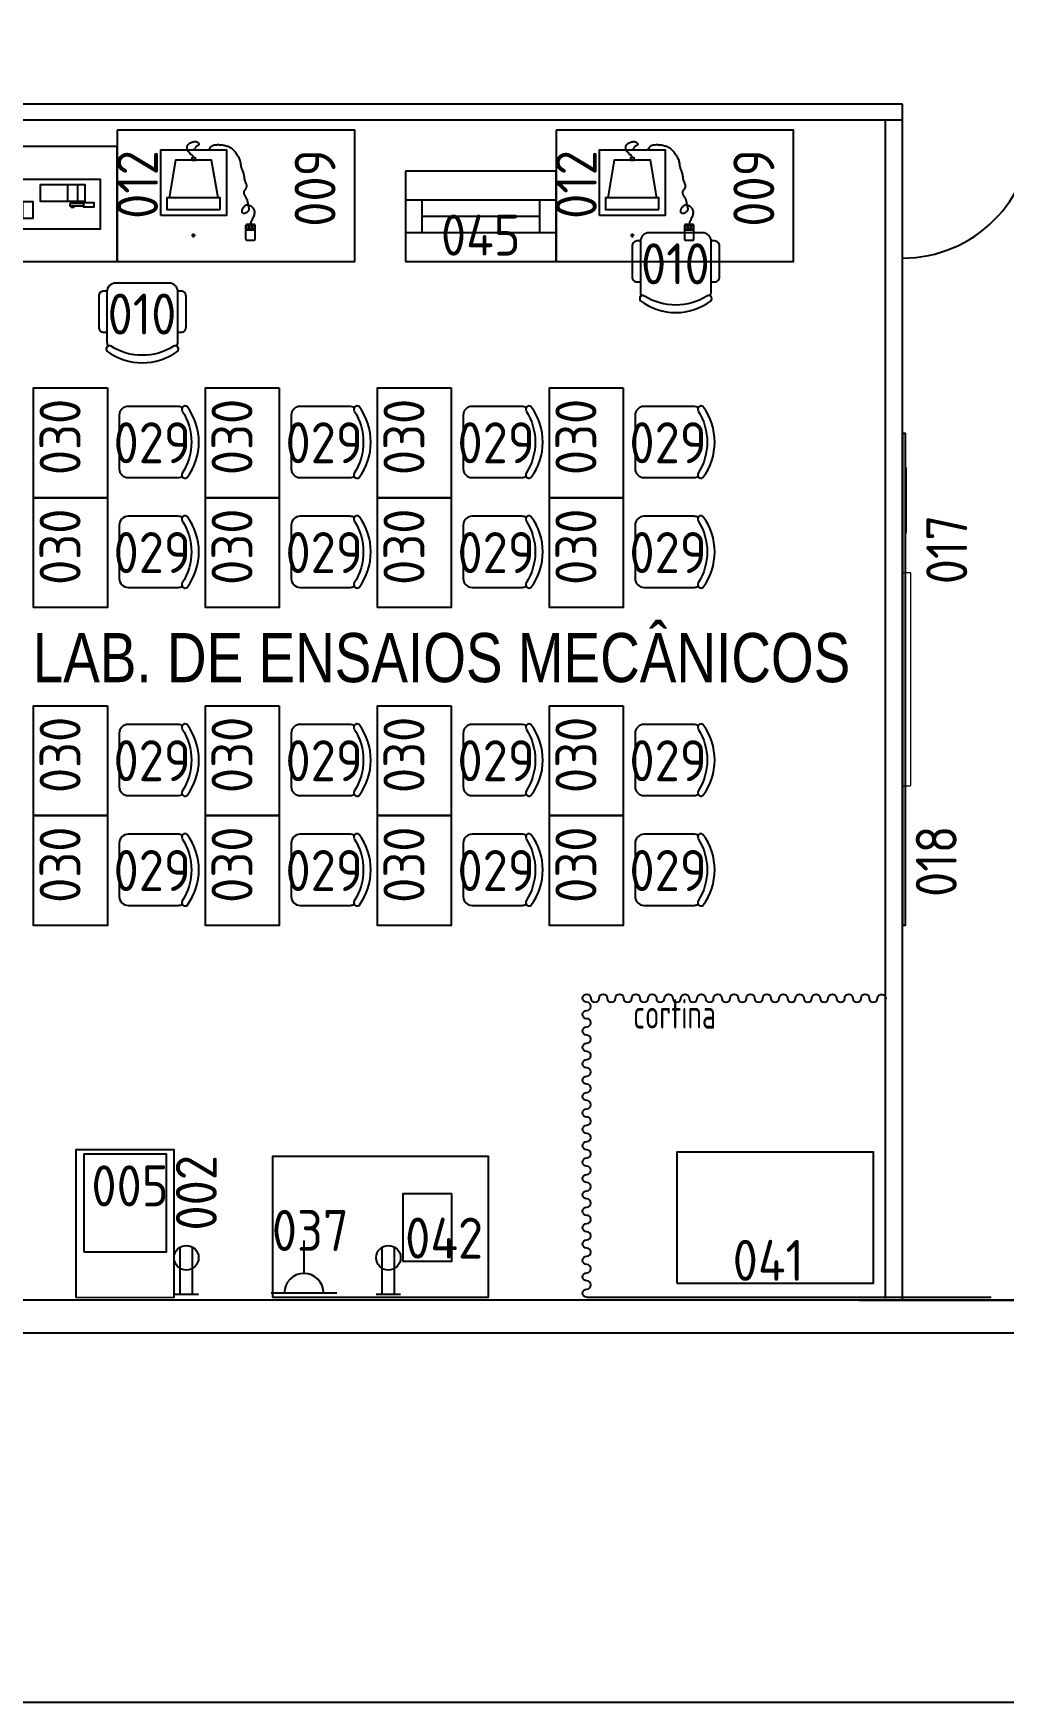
# Model space of a CAD drawing. Header units: millimetres. Extents: x 18768 to 1484868, y -11027 to 520152.
# Drawn here: x 1398761 to 1404686, y 136290 to 146475 of the extents above; entities that cross this region are included whole.
import ezdxf
from ezdxf.enums import TextEntityAlignment as Align

# ---------------------------------------------------------------- set-up
doc = ezdxf.new("R2010")
doc.units = ezdxf.units.MM
doc.linetypes.add('HIDDEN', pattern=[0.375, 0.25, -0.125])
for name, color, linetype in [('L018-SIMBOLO1', 3, 'Continuous'), ('L025-CONTORNO', 7, 'Continuous'), ('L025-TEXTO', 7, 'Continuous'), ('L035-ARRANJO-ADQUIRIR', 102, 'Continuous'), ('L035-ARRANJO-EXISTENTE', 180, 'Continuous'), ('L035-TEXTO', 40, 'Continuous'), ('L1-ARRANJO', 5, 'Continuous'), ('PAREDES', 7, 'Continuous')]:
    doc.layers.add(name, color=color, linetype=linetype)
doc.layers.add('L035-DEMOLIÇÃO', color=40, linetype='Continuous', plot=False)
doc.styles.add('ISO-CP--18', font='isocp.shx', dxfattribs={"width": 0.75, "height": 180})
doc.styles.add('ISO-CP--25', font='isocp.shx', dxfattribs={"height": 250})
doc.styles.get("Standard").update_dxf_attribs({"font": 'arial.ttf'})

# ---------------------------------------------------------------- blocks, each defined once
blk = doc.blocks.new('BL_SENAI_id9330510070')
at = {"layer": 'L035-ARRANJO-ADQUIRIR', "color": 0, "linetype": 'ByBlock', "lineweight": -2}
for p, q in [((0, 550), (0, 0)), ((920, 550), (0, 550)), ((920, 0), (920, 550)), ((0, 375), (920, 375)), ((100, 375), (100, 175)), ((820, 175), (820, 375)), ((100, 275), (820, 275)), ((0, 175), (920, 175)), ((0, 0), (920, 0))]:
    blk.add_line(p, q, dxfattribs=at)
at = {"layer": 'L025-TEXTO', "style": 'ISO-CP--25'}
blk.add_attdef('rmp_mt_codmaterial', (15, 15), '', height=40, dxfattribs=at)
at = {"layer": 'L025-TEXTO', "style": 'ISO-CP--25', "flags": 1}
for tag in ['rmp_mt_nomeunid', 'rmp_mt_potencia', 'rmp_mt_cod']:
    blk.add_attdef(tag, (15, 15), '', height=40, dxfattribs=at)
blk = doc.blocks.new('BL_SENAI_id9300159197')
at = {"layer": 'L025-CONTORNO', "color": 0, "linetype": 'HIDDEN', "lineweight": 9}
blk.add_lwpolyline([(-650, -50), (650, -50), (650, 0), (-650, 0)], close=True, dxfattribs=at)
at = {"layer": 'L025-TEXTO', "lineweight": 9, "style": 'ISO-CP--25'}
blk.add_attdef('rmp_mt_codmaterial', (15, 15), '', height=40, dxfattribs=at)
at = {"layer": 'L025-TEXTO', "lineweight": 9, "style": 'ISO-CP--25', "flags": 1}
for tag in ['rmp_mt_nomeunid', 'rmp_mt_potencia', 'rmp_mt_cod']:
    blk.add_attdef(tag, (15, 15), '', height=40, dxfattribs=at)
blk = doc.blocks.new('BL_SENAI_id9320290690')
at = {"layer": 'L025-CONTORNO', "color": 0}
blk.add_lwpolyline([(-3131, 134), (-131, 134), (-131, 152), (-3131, 152)], close=True, dxfattribs=at)
at = {"layer": 'L025-TEXTO', "style": 'ISO-CP--25'}
blk.add_attdef('rmp_mt_codmaterial', (15, 15), '', height=40, dxfattribs=at)
at = {"layer": 'L025-TEXTO', "style": 'ISO-CP--25', "flags": 1}
for tag in ['rmp_mt_nomeunid', 'rmp_mt_potencia', 'rmp_mt_cod']:
    blk.add_attdef(tag, (15, 15), '', height=40, dxfattribs=at)
blk = doc.blocks.new('BL_SENAI_id9320211390')
at = {"layer": 'L035-ARRANJO-EXISTENTE', "color": 0}
blk.add_lwpolyline([(577, -153), (-93, -153), (-93, 297), (577, 297)], close=True, dxfattribs=at)
at = {"layer": 'L025-TEXTO', "style": 'ISO-CP--25'}
blk.add_attdef('rmp_mt_codmaterial', (15, 15), '', height=40, dxfattribs=at)
at = {"layer": 'L025-TEXTO', "style": 'ISO-CP--25', "flags": 1}
for tag in ['rmp_mt_nomeunid', 'rmp_mt_potencia', 'rmp_mt_cod']:
    blk.add_attdef(tag, (15, 15), '', height=40, dxfattribs=at)
blk = doc.blocks.new('BL_SENAI_id9320220810')
at = {"layer": 'L025-CONTORNO', "color": 0}
blk.add_lwpolyline([(-688, 238), (112, 238), (112, 1688), (-688, 1688)], close=True, dxfattribs=at)
at = {"layer": 'L025-TEXTO', "style": 'ISO-CP--25'}
blk.add_attdef('rmp_mt_codmaterial', (15, 15), '', height=40, dxfattribs=at)
at = {"layer": 'L025-TEXTO', "style": 'ISO-CP--25', "flags": 1}
for tag in ['rmp_mt_nomeunid', 'rmp_mt_potencia', 'rmp_mt_cod']:
    blk.add_attdef(tag, (15, 15), '', height=40, dxfattribs=at)
blk = doc.blocks.new('BL_SENAI_id9370710510')
at = {"layer": 'L035-ARRANJO-ADQUIRIR', "color": 0}
for p, q in [((185, 107), (161, 107)), ((173, 95), (173, 119)), ((491, 168), (491, 85)), ((491, 142), (549, 142)), ((491, 141), (549, 141)), ((495, 168), (495, 145)), ((511, 168), (495, 168)), ((495, 145), (511, 145)), ((542, 174), (498, 174)), ((511, 145), (511, 168)), ((529, 168), (512, 168)), ((512, 168), (512, 145)), ((512, 145), (529, 145)), ((529, 145), (529, 168)), ((530, 168), (530, 145)), ((546, 168), (530, 168)), ((530, 145), (546, 145)), ((546, 145), (546, 168)), ((549, 85), (549, 168)), ((498, 78), (542, 78))]:
    blk.add_line(p, q, dxfattribs=at)
for points in [[(-27, 229), (-27, 629), (373, 629), (373, 229)], [(162, 566), (184, 566), (184, 581), (162, 581)], [(335, 266), (335, 336), (10, 336), (10, 266)]]:
    blk.add_lwpolyline(points, close=True, dxfattribs=at)
for points in [[(173, 581), (172, 586), (170, 590), (168, 593), (165, 596), (162, 598), (160, 599), (158, 600), (156, 602), (154, 603), (153, 604), (152, 606), (152, 607), (152, 609), (151, 610), (151, 611), (150, 612), (149, 613), (148, 614), (146, 615), (145, 616), (143, 617), (141, 618), (139, 620), (138, 622), (136, 624), (135, 627), (134, 630), (133, 633), (133, 637), (133, 640), (133, 644), (133, 647), (134, 650), (134, 653), (135, 656), (137, 658), (138, 661), (140, 663), (142, 665), (144, 667), (146, 668), (148, 670), (151, 671), (153, 672), (156, 673), (158, 674), (160, 675), (162, 676), (164, 676), (166, 677), (168, 678), (170, 678), (172, 679), (174, 679), (175, 679), (177, 680), (179, 680), (180, 680), (182, 680), (183, 680), (185, 680), (187, 680), (189, 679), (190, 679), (192, 678), (194, 678), (195, 677), (197, 676), (199, 675), (200, 674), (201, 672), (203, 671), (204, 670), (205, 669), (205, 667), (206, 666), (206, 665), (206, 664), (206, 663), (206, 662), (205, 660), (205, 659), (204, 658), (203, 658), (201, 657), (200, 656), (199, 655), (197, 654), (196, 653), (194, 653), (193, 652), (191, 651), (190, 650), (189, 649), (187, 648), (186, 647), (185, 645), (184, 644), (183, 642), (182, 640), (181, 637), (179, 635), (176, 632), (173, 629)], [(268, 629), (272, 638), (277, 645), (282, 650), (288, 655), (294, 657), (300, 659), (307, 661), (313, 661), (320, 662), (326, 662), (332, 661), (338, 661), (343, 660), (349, 659), (355, 658), (360, 657), (366, 656), (371, 654), (377, 652), (382, 651), (387, 649), (392, 646), (397, 644), (402, 641), (406, 637), (411, 634), (415, 630), (419, 626), (422, 621), (426, 617), (430, 612), (433, 607), (437, 602), (440, 597), (443, 591), (447, 586), (449, 580), (452, 575), (454, 570), (456, 565), (457, 560), (458, 555), (459, 550), (460, 545), (460, 540), (461, 535), (461, 531), (462, 526), (464, 521), (466, 516), (467, 511), (470, 507), (472, 502), (474, 496), (475, 491), (477, 486), (478, 481), (479, 475), (480, 470), (481, 465), (481, 459), (482, 454), (483, 449), (484, 445), (486, 440), (487, 436), (489, 432), (491, 428), (492, 425), (494, 421), (495, 418), (496, 415), (496, 411), (496, 408), (496, 405), (495, 402), (494, 398), (493, 395), (492, 393), (490, 390), (488, 387), (486, 385), (484, 382), (482, 380), (481, 377), (480, 375), (479, 372), (479, 369), (479, 366), (479, 362), (481, 359), (482, 355), (484, 352), (486, 348), (488, 345), (490, 342), (492, 338), (493, 336), (495, 333), (497, 331), (498, 329), (499, 327), (500, 326), (501, 325), (501, 325), (501, 324), (501, 324), (501, 324), (501, 324), (500, 323), (500, 322), (501, 319), (501, 316), (502, 312), (503, 308), (504, 303), (505, 298), (506, 293), (507, 287), (508, 283), (509, 278), (510, 275), (511, 271), (511, 268), (511, 265), (510, 262), (509, 259), (507, 257), (505, 254), (502, 251), (498, 248), (495, 246), (491, 244), (487, 242), (483, 241), (480, 241), (477, 241), (475, 242), (473, 243), (471, 245), (470, 247), (469, 250), (469, 253), (469, 256), (469, 259), (470, 262), (471, 265), (472, 268), (473, 271), (475, 274), (477, 277), (479, 280), (482, 283), (485, 286), (488, 289), (491, 291), (495, 293), (498, 294), (503, 294), (507, 293), (512, 292), (517, 290), (522, 287), (527, 283), (531, 279), (536, 274), (539, 269), (542, 263), (543, 257), (544, 251), (544, 245), (543, 239), (542, 233), (540, 227), (538, 221), (536, 216), (533, 210), (530, 205), (528, 199), (525, 194), (523, 189), (521, 183), (520, 177), (520, 174)], [(323, 336), (283, 566), (63, 566), (23, 336)]]:
    blk.add_lwpolyline(points, dxfattribs=at)
for centre, start, end in [((498, 168), 90, 180), ((542, 168), 0, 90), ((498, 85), 180, 270), ((542, 85), 270, 0)]:
    blk.add_arc(centre, 6.72, start, end, dxfattribs=at)
at = {"layer": 'L025-TEXTO', "style": 'ISO-CP--25'}
blk.add_attdef('rmp_mt_codmaterial', (15, 15), '', height=40, dxfattribs=at)
at = {"layer": 'L025-TEXTO', "style": 'ISO-CP--25', "flags": 1}
for tag in ['rmp_mt_nomeunid', 'rmp_mt_potencia', 'rmp_mt_cod']:
    blk.add_attdef(tag, (15, 15), '', height=40, dxfattribs=at)
blk = doc.blocks.new('BL_SENAI_id9320211380')
at = {"layer": 'L035-ARRANJO-ADQUIRIR', "color": 0}
for points in [[(388, -137, 0.129448), (395, -110), (395, 195, 0.414214), (341, 249), (16, 249, 0.414214), (-38, 195), (-38, -112, 0.120944), (-32, -137)], [(-38, 199), (-58, 199, 0.414214), (-88, 169), (-88, -21, 0.414214), (-58, -51), (-38, -51)], [(395, -51), (415, -51, 0.414214), (445, -21), (445, 169, 0.414214), (415, 199), (395, 199)], [(368, -137, -0.290756), (-12, -137, 0.829608), (-38, -166, 0.333333), (394, -166, 0.829608), (368, -137)]]:
    blk.add_lwpolyline(points, format="xyb", dxfattribs=at)
at = {"layer": 'L025-TEXTO', "style": 'ISO-CP--25'}
blk.add_attdef('rmp_mt_codmaterial', (15, 15), '', height=40, dxfattribs=at)
at = {"layer": 'L025-TEXTO', "style": 'ISO-CP--25', "flags": 1}
for tag in ['rmp_mt_nomeunid', 'rmp_mt_potencia', 'rmp_mt_cod']:
    blk.add_attdef(tag, (15, 15), '', height=40, dxfattribs=at)
blk = doc.blocks.new('BL_SENAI_id9320230780')
at = {"layer": 'L025-TEXTO', "color": 0}
blk.add_lwpolyline([(-342, 28), (295, 665), (-130, 1089), (-766, 453)], close=True, dxfattribs=at)
at = {"layer": 'L025-TEXTO', "style": 'ISO-CP--18'}
blk.add_attdef('rmp_mt_codmaterial', (15, 15), '', height=40, dxfattribs=at)
at = {"layer": 'L025-TEXTO', "style": 'ISO-CP--18', "flags": 1}
for tag in ['rmp_mt_nomeunid', 'rmp_mt_potencia', 'rmp_mt_cod']:
    blk.add_attdef(tag, (15, 15), '', height=40, dxfattribs=at)
blk = doc.blocks.new('BL_SENAI_id9330391500')
at = {"layer": 'L035-ARRANJO-ADQUIRIR', "color": 0, "linetype": 'ByBlock', "lineweight": -2}
for p, q in [((1196, 468), (1196, 365)), ((1256, 468), (1256, 365)), ((920, 365), (920, 261)), ((1210, 352), (1210, 336)), ((1296, 352), (1210, 352)), ((1296, 336), (1210, 336)), ((1296, 336), (1210, 336)), ((1218, 365), (1218, 352)), ((1218, 336), (1218, 328)), ((1234, 328), (1218, 328)), ((1234, 365), (1234, 352)), ((1234, 336), (1234, 328))]:
    blk.add_line(p, q, dxfattribs=at)
for points in [[(1500, 0), (1500, 0), (1500, 700), (1500, 700), (0, 700), (0, 700), (0, 0), (0, 0)], [(1031, 468), (1301, 468), (1301, 365), (1031, 365)], [(715, 365), (985, 365), (985, 261), (715, 261)], [(1296, 358), (1356, 358), (1356, 331), (1296, 331)]]:
    blk.add_lwpolyline(points, close=True, dxfattribs=at)
blk.add_lwpolyline([(798, 261), (798, 199), (1398, 199), (1398, 499), (798, 499), (798, 365)], dxfattribs=at)
at = {"layer": 'L025-TEXTO', "style": 'ISO-CP--25'}
blk.add_attdef('rmp_mt_codmaterial', (15, 15), '', height=40, dxfattribs=at)
at = {"layer": 'L025-TEXTO', "style": 'ISO-CP--25', "flags": 1}
for tag in ['rmp_mt_nomeunid', 'rmp_mt_potencia', 'rmp_mt_cod']:
    blk.add_attdef(tag, (15, 15), '', height=40, dxfattribs=at)
blk = doc.blocks.new('BL_SENAI_id9320241110')
at = {"layer": 'L025-CONTORNO', "color": 0}
blk.add_lwpolyline([(-492, -306), (828, -306), (828, 554), (-492, 554)], close=True, dxfattribs=at)
at = {"layer": 'L025-TEXTO', "style": 'ISO-CP--25'}
blk.add_attdef('rmp_mt_codmaterial', (15, 15), '', height=40, dxfattribs=at)
at = {"layer": 'L025-TEXTO', "style": 'ISO-CP--25', "flags": 1}
for tag in ['rmp_mt_nomeunid', 'rmp_mt_potencia', 'rmp_mt_cod']:
    blk.add_attdef(tag, (15, 15), '', height=40, dxfattribs=at)
blk = doc.blocks.new('BL_SENAI_id9350512320')
at = {"layer": 'L1-ARRANJO', "color": 0}
blk.add_lwpolyline([(-192, 85), (-792, 85), (-792, 585), (-192, 585)], close=True, dxfattribs=at)
at = {"layer": 'L025-TEXTO', "style": 'ISO-CP--18'}
blk.add_attdef('rmp_mt_codmaterial', (15, 15), '', height=40, dxfattribs=at)
at = {"layer": 'L025-TEXTO', "style": 'ISO-CP--18', "flags": 1}
for tag in ['rmp_mt_nomeunid', 'rmp_mt_potencia', 'rmp_mt_cod']:
    blk.add_attdef(tag, (15, 15), '', height=40, dxfattribs=at)
blk = doc.blocks.new('BL_SENAI_id9300149993')
at = {"layer": 'L035-ARRANJO-ADQUIRIR', "color": 0, "linetype": 'ByBlock', "lineweight": -2}
blk.add_lwpolyline([(300, 410), (0, 410), (0, 0), (300, 0)], close=True, dxfattribs=at)
at = {"layer": 'L025-TEXTO', "style": 'ISO-CP--25'}
blk.add_attdef('rmp_mt_codmaterial', (15, 15), '', height=40, dxfattribs=at)
at = {"layer": 'L025-TEXTO', "style": 'ISO-CP--25', "flags": 1}
for tag in ['rmp_mt_nomeunid', 'rmp_mt_potencia', 'rmp_mt_cod']:
    blk.add_attdef(tag, (15, 15), '', height=40, dxfattribs=at)
blk = doc.blocks.new('BL_SENAI_id9300144989')
at = {"layer": 'L035-ARRANJO-ADQUIRIR', "color": 0, "linetype": 'ByBlock', "lineweight": -2}
blk.add_lwpolyline([(0, 0), (1200, 0), (1200, 800), (0, 800)], close=True, dxfattribs=at)
at = {"layer": 'L025-TEXTO', "linetype": 'ByBlock', "lineweight": -2, "style": 'ISO-CP--25'}
blk.add_attdef('rmp_mt_codmaterial', (15, 15), '', height=40, dxfattribs=at)
at = {"layer": 'L025-TEXTO', "linetype": 'ByBlock', "lineweight": -2, "style": 'ISO-CP--25', "flags": 1}
for tag in ['rmp_mt_nomeunid', 'rmp_mt_potencia', 'rmp_mt_cod']:
    blk.add_attdef(tag, (15, 15), '', height=40, dxfattribs=at)
blk = doc.blocks.new('BL_SENAI_id9320211210')
at = {"layer": 'L035-ARRANJO-EXISTENTE', "color": 0}
for points in [[(246, 239, 0.129448), (219, 246), (-85, 246, 0.414214), (-139, 192), (-139, -134, 0.414214), (-85, -188), (221, -188, 0.120944), (246, -181)], [(246, 218, -0.290756), (246, -161, 0.829608), (275, -188, 0.333333), (275, 245, 0.829608), (246, 219)]]:
    blk.add_lwpolyline(points, format="xyb", dxfattribs=at)
at = {"layer": 'L025-TEXTO', "style": 'ISO-CP--25'}
blk.add_attdef('rmp_mt_codmaterial', (15, 15), '', height=40, dxfattribs=at)
at = {"layer": 'L025-TEXTO', "style": 'ISO-CP--25', "flags": 1}
for tag in ['rmp_mt_nomeunid', 'rmp_mt_potencia', 'rmp_mt_cod']:
    blk.add_attdef(tag, (15, 15), '', height=40, dxfattribs=at)

msp = doc.modelspace()

# ---------------------------------------------------------------- linework, layer by layer
at = {"layer": 'DEFPOINTS'}
msp.add_line((1403803.71, 138744.6), (1405003.71, 138744.6), dxfattribs=at)
msp.add_line((1403803.71, 138744.6), (1405003.71, 138744.6), dxfattribs=at)
at = {"layer": 'L018-SIMBOLO1'}
for p, q in [((1399657.504, 138779.436), (1399657.504, 139069.388)), ((1399732.504, 138779.436), (1399732.504, 139069.388)), ((1400891.245, 138779.436), (1400891.245, 139069.388)), ((1400966.245, 138779.436), (1400966.245, 139069.388)), ((1399770.004, 138779.436), (1399620.004, 138779.436)), ((1401003.745, 138779.436), (1400853.745, 138779.436))]:
    msp.add_line(p, q, dxfattribs=at)
for centre in [(1399695.004, 139004.436), (1400928.745, 139004.436)]:
    msp.add_circle(centre, 75, dxfattribs=at)
at = {"layer": 'L035-ARRANJO-ADQUIRIR', "color": 100}
for p, q in [((1404091.438, 143426.306), (1404091.438, 143826.306)), ((1400413.248, 139109.288), (1400413.248, 138909.288)), ((1400613.248, 138789.288), (1400213.248, 138789.288))]:
    msp.add_line(p, q, dxfattribs=at)
at = {"layer": 'L035-ARRANJO-ADQUIRIR'}
msp.add_line((1402140.004, 138763.144), (1404608.962, 138763.144), dxfattribs=at)
msp.add_lwpolyline([(1402140.004, 138763.144, -1), (1402140.004, 138813.144, 1), (1402140.004, 138863.144, -1), (1402140.004, 138913.144, 1), (1402140.004, 138963.144, -1), (1402140.004, 139013.144, 1), (1402140.004, 139063.144, -1), (1402140.004, 139113.144, 1), (1402140.004, 139163.144, -1), (1402140.004, 139213.144, 1), (1402140.004, 139263.144, -1), (1402140.004, 139313.144, 1), (1402140.004, 139363.144, -1), (1402140.004, 139413.144, 1), (1402140.004, 139463.144, -1), (1402140.004, 139513.144, 1), (1402140.004, 139563.144, -1), (1402140.004, 139613.144, 1), (1402140.004, 139663.144, -1), (1402140.004, 139713.144, 1), (1402140.004, 139763.144, -1), (1402140.004, 139813.144, 1), (1402140.004, 139863.144, -1), (1402140.004, 139913.144, 1), (1402140.004, 139963.144, -1), (1402140.004, 140013.144, 1), (1402140.004, 140063.144, -1), (1402140.004, 140113.144, 1), (1402140.004, 140163.144, -1), (1402140.004, 140213.144, 1), (1402140.004, 140263.144, -1), (1402140.004, 140313.144, 1), (1402140.004, 140363.144, -1), (1402140.004, 140413.144, 1), (1402140.004, 140463.144, -1), (1402140.004, 140513.144, 1), (1402140.004, 140563.144, -0.414213562), (1402115.004, 140588.144, -1), (1402165.004, 140588.144, 1), (1402215.004, 140588.144, -1), (1402265.004, 140588.144, 1), (1402315.004, 140588.144, -1), (1402365.004, 140588.144, 1), (1402415.004, 140588.144, -1), (1402465.004, 140588.144, 1), (1402515.004, 140588.144, -1), (1402565.004, 140588.144, 1), (1402615.004, 140588.144, -1), (1402665.004, 140588.144, 1), (1402715.004, 140588.144, -1), (1402765.004, 140588.144, 1), (1402815.004, 140588.144, -1), (1402865.004, 140588.144, 1), (1402915.004, 140588.144, -1), (1402965.004, 140588.144, 1), (1403015.004, 140588.144, -1), (1403065.004, 140588.144, 1), (1403115.004, 140588.144, -1), (1403165.004, 140588.144, 1), (1403215.004, 140588.144, -1), (1403265.004, 140588.144, 1), (1403315.004, 140588.144, -1), (1403365.004, 140588.144, 1), (1403415.004, 140588.144, -1), (1403465.004, 140588.144, 1), (1403515.004, 140588.144, -1), (1403565.004, 140588.144, 1), (1403615.004, 140588.144, -1), (1403665.004, 140588.144, 1), (1403715.004, 140588.144, -1), (1403765.004, 140588.144, 1), (1403815.004, 140588.144, -1), (1403865.004, 140588.144, 1), (1403915.004, 140588.144, -1), (1403966.288, 140583.202)], format="xyb", dxfattribs=at)
at = {"layer": 'L035-ARRANJO-ADQUIRIR', "color": 100}
msp.add_arc((1400413.248, 138789.288), 120, 0, 180, dxfattribs=at)
at = {"layer": 'L035-DEMOLIÇÃO', "linetype": 'ByBlock', "lineweight": -2}
msp.add_lwpolyline([(1437540.298, 136290.012), (1345642.017, 136290.012), (1345642.017, 173818.605), (1437540.298, 173818.605)], close=True, dxfattribs=at)
at = {"layer": 'PAREDES'}
for p, q in [((1404068.161, 146043.6), (1397358.161, 146043.6)), ((1404068.161, 138744.6), (1404068.161, 146043.6)), ((1404068.161, 145944.6), (1397358.161, 145944.6)), ((1403962.169, 145944.6), (1403962.169, 138754.753)), ((1404996.062, 138744.6), (1382062.298, 138744.6)), ((1404996.062, 138544.6), (1381888.298, 138544.6))]:
    msp.add_line(p, q, dxfattribs=at)
msp.add_arc((1404068.161, 145893.6), 790, 270, 0, dxfattribs=at)

# ---------------------------------------------------------------- block references
at = {"layer": 'L035-ARRANJO-ADQUIRIR'}
ref = msp.add_blockref('BL_SENAI_id9320220810', (1399035.434, 145195.895), dxfattribs=dict(at, rotation=270))
ref.add_attrib('rmp_mt_codmaterial', '009', dxfattribs={"layer": 'L025-TEXTO', "height": 250, "rotation": 90, "style": 'ISO-CP--25'}).set_placement((1400606.055, 145531.502), align=Align.CENTER)
ref = msp.add_blockref('BL_SENAI_id9320220810', (1401714.662, 145195.895), dxfattribs=dict(at, rotation=270))
ref.add_attrib('rmp_mt_codmaterial', '009', dxfattribs={"layer": 'L025-TEXTO', "height": 250, "rotation": 90, "style": 'ISO-CP--25'}).set_placement((1403285.282, 145531.502), align=Align.CENTER)
ref = msp.add_blockref('BL_SENAI_id9330391500', (1397773.601, 145084.07), dxfattribs=at)
ref.add_attrib('rmp_mt_codmaterial', '046', dxfattribs={"layer": 'L025-TEXTO', "height": 250, "style": 'ISO-CP--25'}).set_placement((1398038.105, 145417.407), align=Align.MIDDLE)
ref = msp.add_blockref('BL_SENAI_id9370710510', (1399566.237, 145134.927), dxfattribs=at)
ref.add_attrib('rmp_mt_codmaterial', '012', dxfattribs={"layer": 'L025-TEXTO', "height": 250, "rotation": 90, "style": 'ISO-CP--25'}).set_placement((1399396.655, 145552.804), align=Align.MIDDLE)
ref = msp.add_blockref('BL_SENAI_id9370710510', (1402245.465, 145134.927), dxfattribs=at)
ref.add_attrib('rmp_mt_codmaterial', '012', dxfattribs={"layer": 'L025-TEXTO', "height": 250, "rotation": 90, "style": 'ISO-CP--25'}).set_placement((1402075.882, 145552.804), align=Align.MIDDLE)
ref = msp.add_blockref('BL_SENAI_id9330510070', (1401032.829, 145084.07), dxfattribs=at)
ref.add_attrib('rmp_mt_codmaterial', '045', dxfattribs={"layer": 'L025-TEXTO', "height": 250, "style": 'ISO-CP--25'}).set_placement((1401492.699, 145244.61), align=Align.MIDDLE)
ref = msp.add_blockref('BL_SENAI_id9320211380', (1402505.389, 145009.285), dxfattribs=at)
ref.add_attrib('rmp_mt_codmaterial', '010', dxfattribs={"layer": 'L025-TEXTO', "height": 250, "style": 'ISO-CP--25'}).set_placement((1402681.338, 144943.868), align=Align.CENTER)
ref = msp.add_blockref('BL_SENAI_id9320211380', (1399248.237, 144702.826), dxfattribs=at)
ref.add_attrib('rmp_mt_codmaterial', '010', dxfattribs={"layer": 'L025-TEXTO', "height": 250, "style": 'ISO-CP--25'}).set_placement((1399424.186, 144637.409), align=Align.CENTER)
ref = msp.add_blockref('BL_SENAI_id9320211390', (1399059.648, 143734.832), dxfattribs=dict(at, rotation=90))
ref.add_attrib('rmp_mt_codmaterial', '030', dxfattribs={"layer": 'L025-TEXTO', "height": 250, "rotation": 90, "style": 'ISO-CP--25'}).set_placement((1398923.622, 144012.585), align=Align.MIDDLE)
ref = msp.add_blockref('BL_SENAI_id9320211390', (1400109.648, 143734.832), dxfattribs=dict(at, rotation=90))
ref.add_attrib('rmp_mt_codmaterial', '030', dxfattribs={"layer": 'L025-TEXTO', "height": 250, "rotation": 90, "style": 'ISO-CP--25'}).set_placement((1399973.622, 144012.585), align=Align.MIDDLE)
ref = msp.add_blockref('BL_SENAI_id9320211390', (1401159.648, 143734.832), dxfattribs=dict(at, rotation=90))
ref.add_attrib('rmp_mt_codmaterial', '030', dxfattribs={"layer": 'L025-TEXTO', "height": 250, "rotation": 90, "style": 'ISO-CP--25'}).set_placement((1401023.622, 144012.585), align=Align.MIDDLE)
ref = msp.add_blockref('BL_SENAI_id9320211390', (1402209.648, 143734.832), dxfattribs=dict(at, rotation=90))
ref.add_attrib('rmp_mt_codmaterial', '030', dxfattribs={"layer": 'L025-TEXTO', "height": 250, "rotation": 90, "style": 'ISO-CP--25'}).set_placement((1402073.622, 144012.585), align=Align.MIDDLE)
ref = msp.add_blockref('BL_SENAI_id9320211210', (1399424.415, 143952.595), dxfattribs=at)
ref.add_attrib('rmp_mt_codmaterial', '029', dxfattribs={"layer": 'L025-TEXTO', "height": 250, "style": 'ISO-CP--25'}).set_placement((1399486.959, 143977.22), align=Align.MIDDLE)
ref = msp.add_blockref('BL_SENAI_id9320211210', (1400474.415, 143952.595), dxfattribs=at)
ref.add_attrib('rmp_mt_codmaterial', '029', dxfattribs={"layer": 'L025-TEXTO', "height": 250, "style": 'ISO-CP--25'}).set_placement((1400536.959, 143977.22), align=Align.MIDDLE)
ref = msp.add_blockref('BL_SENAI_id9320211210', (1401524.415, 143952.595), dxfattribs=at)
ref.add_attrib('rmp_mt_codmaterial', '029', dxfattribs={"layer": 'L025-TEXTO', "height": 250, "style": 'ISO-CP--25'}).set_placement((1401586.959, 143977.22), align=Align.MIDDLE)
ref = msp.add_blockref('BL_SENAI_id9320211210', (1402574.415, 143952.595), dxfattribs=at)
ref.add_attrib('rmp_mt_codmaterial', '029', dxfattribs={"layer": 'L025-TEXTO', "height": 250, "style": 'ISO-CP--25'}).set_placement((1402636.959, 143977.22), align=Align.MIDDLE)
ref = msp.add_blockref('BL_SENAI_id9320290690', (1403933.771, 140902.439), dxfattribs=dict(at, rotation=270))
ref.add_attrib('rmp_mt_codmaterial', '018', dxfattribs={"layer": 'L025-TEXTO', "height": 250, "rotation": 90, "style": 'ISO-CP--25'}).set_placement((1404273.873, 141423.594), align=Align.MIDDLE)
ref = msp.add_blockref('BL_SENAI_id9320211390', (1399059.648, 143064.832), dxfattribs=dict(at, rotation=90))
ref.add_attrib('rmp_mt_codmaterial', '030', dxfattribs={"layer": 'L025-TEXTO', "height": 250, "rotation": 90, "style": 'ISO-CP--25'}).set_placement((1398923.622, 143342.585), align=Align.MIDDLE)
ref = msp.add_blockref('BL_SENAI_id9320211390', (1400109.648, 143064.832), dxfattribs=dict(at, rotation=90))
ref.add_attrib('rmp_mt_codmaterial', '030', dxfattribs={"layer": 'L025-TEXTO', "height": 250, "rotation": 90, "style": 'ISO-CP--25'}).set_placement((1399973.622, 143342.585), align=Align.MIDDLE)
ref = msp.add_blockref('BL_SENAI_id9320211390', (1401159.648, 143064.832), dxfattribs=dict(at, rotation=90))
ref.add_attrib('rmp_mt_codmaterial', '030', dxfattribs={"layer": 'L025-TEXTO', "height": 250, "rotation": 90, "style": 'ISO-CP--25'}).set_placement((1401023.622, 143342.585), align=Align.MIDDLE)
ref = msp.add_blockref('BL_SENAI_id9320211390', (1402209.648, 143064.832), dxfattribs=dict(at, rotation=90))
ref.add_attrib('rmp_mt_codmaterial', '030', dxfattribs={"layer": 'L025-TEXTO', "height": 250, "rotation": 90, "style": 'ISO-CP--25'}).set_placement((1402073.622, 143342.585), align=Align.MIDDLE)
ref = msp.add_blockref('BL_SENAI_id9320211210', (1399424.415, 143282.595), dxfattribs=at)
ref.add_attrib('rmp_mt_codmaterial', '029', dxfattribs={"layer": 'L025-TEXTO', "height": 250, "style": 'ISO-CP--25'}).set_placement((1399486.959, 143307.22), align=Align.MIDDLE)
ref = msp.add_blockref('BL_SENAI_id9320211210', (1400474.415, 143282.595), dxfattribs=at)
ref.add_attrib('rmp_mt_codmaterial', '029', dxfattribs={"layer": 'L025-TEXTO', "height": 250, "style": 'ISO-CP--25'}).set_placement((1400536.959, 143307.22), align=Align.MIDDLE)
ref = msp.add_blockref('BL_SENAI_id9320211210', (1401524.415, 143282.595), dxfattribs=at)
ref.add_attrib('rmp_mt_codmaterial', '029', dxfattribs={"layer": 'L025-TEXTO', "height": 250, "style": 'ISO-CP--25'}).set_placement((1401586.959, 143307.22), align=Align.MIDDLE)
ref = msp.add_blockref('BL_SENAI_id9320211210', (1402574.415, 143282.595), dxfattribs=at)
ref.add_attrib('rmp_mt_codmaterial', '029', dxfattribs={"layer": 'L025-TEXTO', "height": 250, "style": 'ISO-CP--25'}).set_placement((1402636.959, 143307.22), align=Align.MIDDLE)
ref = msp.add_blockref('BL_SENAI_id9300159197', (1404068.161, 142533.373), dxfattribs=dict(at, rotation=90))
ref.add_attrib('rmp_mt_codmaterial', '017', dxfattribs={"layer": 'L025-TEXTO', "lineweight": 9, "height": 250, "rotation": 90, "style": 'ISO-CP--25'}).set_placement((1404338.426, 143325.67), align=Align.MIDDLE)
ref = msp.add_blockref('BL_SENAI_id9320211390', (1399059.648, 141794.832), dxfattribs=dict(at, rotation=90))
ref.add_attrib('rmp_mt_codmaterial', '030', dxfattribs={"layer": 'L025-TEXTO', "height": 250, "rotation": 90, "style": 'ISO-CP--25'}).set_placement((1398923.622, 142072.585), align=Align.MIDDLE)
ref = msp.add_blockref('BL_SENAI_id9320211390', (1400109.648, 141794.832), dxfattribs=dict(at, rotation=90))
ref.add_attrib('rmp_mt_codmaterial', '030', dxfattribs={"layer": 'L025-TEXTO', "height": 250, "rotation": 90, "style": 'ISO-CP--25'}).set_placement((1399973.622, 142072.585), align=Align.MIDDLE)
ref = msp.add_blockref('BL_SENAI_id9320211390', (1401159.648, 141794.832), dxfattribs=dict(at, rotation=90))
ref.add_attrib('rmp_mt_codmaterial', '030', dxfattribs={"layer": 'L025-TEXTO', "height": 250, "rotation": 90, "style": 'ISO-CP--25'}).set_placement((1401023.622, 142072.585), align=Align.MIDDLE)
ref = msp.add_blockref('BL_SENAI_id9320211390', (1402209.648, 141794.832), dxfattribs=dict(at, rotation=90))
ref.add_attrib('rmp_mt_codmaterial', '030', dxfattribs={"layer": 'L025-TEXTO', "height": 250, "rotation": 90, "style": 'ISO-CP--25'}).set_placement((1402073.622, 142072.585), align=Align.MIDDLE)
ref = msp.add_blockref('BL_SENAI_id9320211210', (1399424.415, 142012.595), dxfattribs=at)
ref.add_attrib('rmp_mt_codmaterial', '029', dxfattribs={"layer": 'L025-TEXTO', "height": 250, "style": 'ISO-CP--25'}).set_placement((1399486.959, 142037.22), align=Align.MIDDLE)
ref = msp.add_blockref('BL_SENAI_id9320211210', (1400474.415, 142012.595), dxfattribs=at)
ref.add_attrib('rmp_mt_codmaterial', '029', dxfattribs={"layer": 'L025-TEXTO', "height": 250, "style": 'ISO-CP--25'}).set_placement((1400536.959, 142037.22), align=Align.MIDDLE)
ref = msp.add_blockref('BL_SENAI_id9320211210', (1401524.415, 142012.595), dxfattribs=at)
ref.add_attrib('rmp_mt_codmaterial', '029', dxfattribs={"layer": 'L025-TEXTO', "height": 250, "style": 'ISO-CP--25'}).set_placement((1401586.959, 142037.22), align=Align.MIDDLE)
ref = msp.add_blockref('BL_SENAI_id9320211210', (1402574.415, 142012.595), dxfattribs=at)
ref.add_attrib('rmp_mt_codmaterial', '029', dxfattribs={"layer": 'L025-TEXTO', "height": 250, "style": 'ISO-CP--25'}).set_placement((1402636.959, 142037.22), align=Align.MIDDLE)
ref = msp.add_blockref('BL_SENAI_id9320211390', (1399059.648, 141124.832), dxfattribs=dict(at, rotation=90))
ref.add_attrib('rmp_mt_codmaterial', '030', dxfattribs={"layer": 'L025-TEXTO', "height": 250, "rotation": 90, "style": 'ISO-CP--25'}).set_placement((1398923.622, 141402.585), align=Align.MIDDLE)
ref = msp.add_blockref('BL_SENAI_id9320211390', (1400109.648, 141124.832), dxfattribs=dict(at, rotation=90))
ref.add_attrib('rmp_mt_codmaterial', '030', dxfattribs={"layer": 'L025-TEXTO', "height": 250, "rotation": 90, "style": 'ISO-CP--25'}).set_placement((1399973.622, 141402.585), align=Align.MIDDLE)
ref = msp.add_blockref('BL_SENAI_id9320211390', (1401159.648, 141124.832), dxfattribs=dict(at, rotation=90))
ref.add_attrib('rmp_mt_codmaterial', '030', dxfattribs={"layer": 'L025-TEXTO', "height": 250, "rotation": 90, "style": 'ISO-CP--25'}).set_placement((1401023.622, 141402.585), align=Align.MIDDLE)
ref = msp.add_blockref('BL_SENAI_id9320211390', (1402209.648, 141124.832), dxfattribs=dict(at, rotation=90))
ref.add_attrib('rmp_mt_codmaterial', '030', dxfattribs={"layer": 'L025-TEXTO', "height": 250, "rotation": 90, "style": 'ISO-CP--25'}).set_placement((1402073.622, 141402.585), align=Align.MIDDLE)
ref = msp.add_blockref('BL_SENAI_id9320211210', (1399424.415, 141342.595), dxfattribs=at)
ref.add_attrib('rmp_mt_codmaterial', '029', dxfattribs={"layer": 'L025-TEXTO', "height": 250, "style": 'ISO-CP--25'}).set_placement((1399486.959, 141367.22), align=Align.MIDDLE)
ref = msp.add_blockref('BL_SENAI_id9320211210', (1400474.415, 141342.595), dxfattribs=at)
ref.add_attrib('rmp_mt_codmaterial', '029', dxfattribs={"layer": 'L025-TEXTO', "height": 250, "style": 'ISO-CP--25'}).set_placement((1400536.959, 141367.22), align=Align.MIDDLE)
ref = msp.add_blockref('BL_SENAI_id9320211210', (1401524.415, 141342.595), dxfattribs=at)
ref.add_attrib('rmp_mt_codmaterial', '029', dxfattribs={"layer": 'L025-TEXTO', "height": 250, "style": 'ISO-CP--25'}).set_placement((1401586.959, 141367.22), align=Align.MIDDLE)
ref = msp.add_blockref('BL_SENAI_id9320211210', (1402574.415, 141342.595), dxfattribs=at)
ref.add_attrib('rmp_mt_codmaterial', '029', dxfattribs={"layer": 'L025-TEXTO', "height": 250, "style": 'ISO-CP--25'}).set_placement((1402636.959, 141367.22), align=Align.MIDDLE)
ref = msp.add_blockref('BL_SENAI_id9320230780', (1397470.442, 139433.167), dxfattribs=dict(at, rotation=225.0000000000224))
ref.add_attrib('rmp_mt_codmaterial', '002', dxfattribs={"layer": 'L025-TEXTO', "height": 250, "rotation": 90, "style": 'ISO-CP--18'}).set_placement((1398588.047, 139284.969), align=Align.CENTER)
ref = msp.add_blockref('BL_SENAI_id9320230780', (1399881.731, 138984.73), dxfattribs=dict(at, rotation=45.00000000002255))
ref.add_attrib('rmp_mt_codmaterial', '002', dxfattribs={"layer": 'L025-TEXTO', "height": 250, "rotation": 90, "style": 'ISO-CP--18'}).set_placement((1399881.01, 139400.573), align=Align.CENTER)
ref = msp.add_blockref('BL_SENAI_id9350512320', (1398986.059, 138846.199), dxfattribs=dict(at, rotation=270))
ref.add_attrib('rmp_mt_codmaterial', '005', dxfattribs={"layer": 'L025-TEXTO', "height": 250, "style": 'ISO-CP--18'}).set_placement((1399350.883, 139317.955), align=Align.CENTER)
ref = msp.add_blockref('BL_SENAI_id9300144989', (1402690.66, 138848.438), dxfattribs=at)
ref.add_attrib('rmp_mt_codmaterial', '041', dxfattribs={"layer": 'L025-TEXTO', "linetype": 'ByBlock', "lineweight": -2, "height": 250, "style": 'ISO-CP--25'}).set_placement((1403248.656, 138863.438), align=Align.CENTER)
ref = msp.add_blockref('BL_SENAI_id9320241110', (1400712.15, 139069.119), dxfattribs=at)
ref.add_attrib('rmp_mt_codmaterial', '037', dxfattribs={"layer": 'L025-TEXTO', "height": 250, "style": 'ISO-CP--25'}).set_placement((1400451.6, 139045.851), align=Align.CENTER)
ref = msp.add_blockref('BL_SENAI_id9300149993', (1401016.001, 138984.359), dxfattribs=at)
ref.add_attrib('rmp_mt_codmaterial', '042', (1401031.001, 138999.359), dxfattribs={"layer": 'L025-TEXTO', "height": 250, "style": 'ISO-CP--25'})

# ---------------------------------------------------------------- texts
at = {"layer": 'L025-TEXTO', "style": 'ISO-CP--18', "width": 0.75}
msp.add_text('cortina', height=180, dxfattribs=at).set_placement((1402423.738, 140402.309))
at = {"layer": 'L035-TEXTO', "width": 0.8}
msp.add_text('LAB. DE ENSAIOS MECÂNICOS', height=300, dxfattribs=at).set_placement((1398756.664, 142516.186))

doc.saveas('drawing.dxf')
